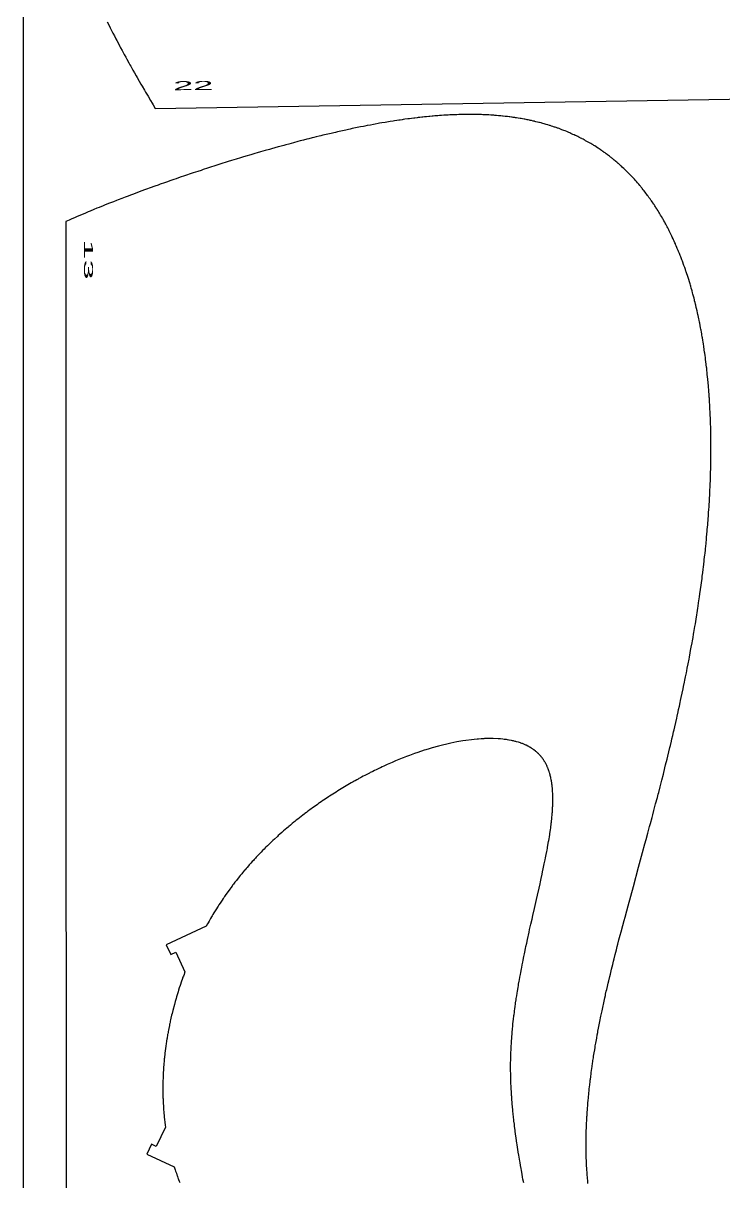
# Model space of a CAD drawing. Header units: metres. Extents: x 656 to 781, y 0 to 250.
# Drawn here: x 655.9 to 694.8, y 40.1 to 104.4 of the extents above; entities that cross this region are included whole.
import ezdxf

# ---------------------------------------------------------------- set-up
doc = ezdxf.new("R2010")
doc.units = ezdxf.units.M
doc.header["$MEASUREMENT"] = 0
doc.layers.add('1', color=7, linetype='Continuous', lineweight=0)
doc.styles.add('Style-ENGINEERING', font='ENGINEERING.shx')

msp = doc.modelspace()

# ---------------------------------------------------------------- linework, layer by layer
at = {"flags": 128}
for points in [[(780.949913, -0.455962), (780.949913, 249.544038), (655.949913, 249.544038), (655.949913, -0.455962), (780.949913, -0.455962)], [(660.605464, 104.51877), (660.709641, 104.312902), (660.768581, 104.197268), (660.808009, 104.120246), (660.887186, 103.966358), (660.926935, 103.889493), (661.006747, 103.735918), (661.086978, 103.582549), (661.140696, 103.480416), (661.248678, 103.276419), (661.309735, 103.161827), (661.350566, 103.085494), (661.432527, 102.932976), (661.473657, 102.85679), (661.556211, 102.704564), (661.639157, 102.55253), (661.69467, 102.451279), (661.806206, 102.249031), (661.869242, 102.135412), (661.911384, 102.059724), (661.995948, 101.908486), (662.03837, 101.832935), (662.123491, 101.681971), (662.208977, 101.531186), (662.26617, 101.430762), (662.381035, 101.230151), (662.478445, 101.061127), (662.543633, 100.948566), (662.674598, 100.723734), (662.740372, 100.611462), (662.872499, 100.387202), (663.005386, 100.163315), (663.094395, 100.014263), (663.153919, 99.914986), (663.273403, 99.716646), (718.982575, 100.626554)], [(687.268361, 40.045128), (687.259332, 40.137981), (687.253562, 40.199884), (687.242615, 40.323689), (687.234918, 40.416544), (687.230027, 40.478447), (687.220818, 40.602253), (687.216498, 40.664156), (687.208416, 40.787963), (687.201073, 40.91177), (687.196582, 40.994309), (687.193765, 41.049335), (687.188555, 41.159386), (687.184592, 41.252243), (687.182168, 41.314147), (687.177838, 41.437956), (687.17593, 41.49986), (687.172622, 41.62367), (687.169983, 41.74748), (687.16859, 41.83002), (687.167823, 41.885046), (687.166673, 41.9951), (687.166096, 42.087958), (687.16591, 42.149864), (687.16601, 42.273675), (687.166294, 42.335581), (687.167323, 42.459393), (687.168963, 42.583205), (687.17039, 42.665746), (687.171489, 42.720774), (687.174036, 42.83083), (687.176546, 42.923689), (687.1784, 42.985596), (687.182539, 43.109409), (687.184822, 43.171316), (687.18981, 43.29513), (687.195356, 43.418944), (687.199359, 43.501487), (687.202162, 43.556516), (687.20809, 43.666573), (687.21342, 43.759435), (687.217139, 43.821342), (687.224972, 43.945157), (687.229084, 44.007065), (687.237695, 44.130881), (687.246817, 44.254697), (687.253178, 44.337241), (687.266563, 44.50233), (687.280592, 44.66484), (687.290407, 44.77318), (687.297153, 44.845406), (687.311129, 44.98986), (687.322029, 45.098201), (687.329492, 45.170428), (687.344885, 45.314883), (687.352812, 45.38711), (687.369124, 45.531565), (687.386036, 45.67602), (687.39764, 45.772324), (687.405521, 45.836527), (687.421625, 45.964932), (687.424957, 45.991049), (687.439601, 46.104175), (687.44955, 46.179547), (687.469891, 46.330187), (687.480281, 46.405454), (687.50149, 46.555886), (687.523264, 46.706184), (687.538089, 46.806308), (687.548108, 46.873025), (687.568467, 47.006383), (687.582809, 47.098649), (687.61209, 47.283037), (687.642153, 47.467239), (687.662621, 47.589939), (687.676452, 47.671694), (687.704554, 47.8351), (687.720615, 47.926955), (687.753276, 48.110536), (687.786642, 48.29395), (687.809269, 48.416134), (687.824522, 48.49755), (687.855422, 48.660287), (687.873032, 48.751772), (687.908737, 48.934627), (687.945075, 49.117331), (687.969645, 49.239051), (687.986175, 49.320162), (688.019592, 49.482298), (688.048149, 49.619015), (688.067368, 49.710116), (688.106233, 49.892216), (688.125876, 49.983216), (688.165573, 50.165117), (688.205808, 50.34689), (688.232923, 50.468003), (688.251127, 50.548714), (688.287836, 50.710065), (688.308657, 50.800783), (688.350663, 50.982133), (688.393134, 51.163372), (688.421697, 51.284139), (688.479392, 51.525537), (688.512164, 51.661247), (688.578359, 51.932511), (688.645369, 52.203581), (688.690467, 52.384193), (688.720711, 52.504558), (688.781605, 52.745192), (688.850718, 53.01576), (688.897127, 53.196059), (688.928205, 53.316225), (688.990677, 53.556482), (689.061424, 53.826659), (689.108842, 54.006717), (689.204227, 54.366702), (689.276195, 54.636588), (689.324356, 54.816469), (689.421063, 55.176138), (689.493884, 55.44582), (689.640117, 55.985044), (689.786903, 56.524136), (690.081128, 57.602163), (690.30141, 58.410777), (690.431443, 58.890075), (690.496262, 59.129772), (690.593196, 59.489387), (690.689723, 59.849099), (690.737817, 60.028995), (690.823008, 60.348884), (690.865446, 60.508867), (690.928894, 60.74889), (691.023564, 61.109045), (691.117589, 61.469356), (691.164342, 61.649573), (691.190562, 61.750964), (691.267899, 62.051442), (691.306364, 62.201715), (691.363799, 62.427169), (691.449337, 62.765452), (691.534105, 63.103864), (691.576189, 63.27312), (691.655423, 63.594175), (691.694752, 63.754751), (691.753377, 63.995676), (691.811548, 64.236677), (691.840459, 64.357207), (691.897927, 64.598325), (691.926479, 64.718915), (691.969078, 64.899838), (692.019201, 65.114326), (692.044113, 65.221595), (692.081288, 65.382531), (692.136616, 65.624007), (692.191411, 65.865573), (692.218604, 65.98639), (692.272578, 66.228092), (692.299355, 66.348979), (692.339254, 66.530353), (692.386123, 66.745385), (692.409384, 66.85293), (692.444058, 67.014285), (692.49557, 67.256399), (692.546475, 67.498615), (692.571696, 67.619762), (692.62167, 67.862133), (692.64642, 67.983359), (692.683245, 68.165247), (692.726418, 68.380897), (692.74781, 68.488755), (692.779654, 68.650582), (692.826861, 68.893416), (692.873391, 69.136363), (692.896398, 69.25788), (692.941891, 69.501001), (692.964374, 69.622605), (692.997766, 69.805068), (693.041661, 70.048456), (693.063336, 70.170195), (693.095505, 70.352862), (693.127258, 70.535599), (693.142976, 70.626993), (693.179813, 70.843703), (693.198006, 70.952095), (693.225011, 71.114731), (693.264874, 71.358793), (693.303954, 71.602987), (693.323197, 71.725133), (693.361082, 71.969526), (693.379722, 72.091773), (693.407299, 72.275207), (693.439383, 72.492712), (693.455179, 72.601505), (693.455179, 72.601505), (693.478562, 72.764747), (693.512931, 73.009727), (693.546444, 73.254851), (693.562876, 73.377468), (693.595084, 73.62281), (693.610857, 73.745536), (693.634098, 73.929696), (693.660989, 74.148068), (693.674166, 74.257299), (693.693592, 74.421203), (693.712608, 74.585175), (693.721961, 74.667187), (693.740354, 74.831263), (693.749394, 74.913327), (693.762756, 75.036457), (693.780201, 75.200691), (693.788764, 75.282835), (693.801406, 75.406085), (693.819914, 75.591036), (693.841133, 75.810357), (693.851448, 75.920067), (693.866551, 76.084693), (693.881204, 76.249395), (693.888362, 76.331774), (693.902334, 76.496589), (693.909148, 76.579025), (693.919153, 76.702716), (693.932086, 76.867705), (693.938377, 76.950229), (693.947593, 77.074052), (693.960916, 77.25987), (693.975236, 77.469897), (693.982103, 77.57496), (693.992033, 77.732616), (694.001515, 77.890347), (694.006087, 77.969241), (694.014889, 78.127085), (694.019118, 78.206036), (694.025246, 78.324499), (694.03301, 78.482517), (694.036716, 78.561555), (694.042055, 78.680149), (694.049563, 78.858124), (694.05062, 78.884391), (694.056479, 79.036576), (694.059239, 79.112661), (694.063168, 79.226779), (694.068579, 79.397932), (694.073407, 79.569058), (694.075601, 79.654611), (694.079545, 79.825696), (694.081294, 79.911228), (694.083635, 80.039513), (694.086229, 80.210535), (694.087297, 80.296035), (694.088613, 80.424272), (694.089936, 80.616598), (694.090445, 80.782344), (694.090478, 80.865207), (694.090248, 80.989488), (694.089272, 81.175881), (694.087529, 81.362238), (694.086367, 81.455403), (694.08382, 81.621007), (694.082314, 81.703798), (694.07976, 81.827972), (694.075264, 82.014201), (694.06996, 82.200392), (694.067002, 82.293474), (694.061235, 82.458928), (694.058106, 82.541644), (694.053101, 82.665704), (694.04489, 82.85176), (694.035824, 83.037777), (694.030967, 83.13077), (694.021794, 83.296066), (694.016946, 83.378702), (694.009345, 83.502641), (694.001346, 83.626561), (693.997196, 83.688514), (693.988593, 83.812406), (693.984139, 83.874345), (693.977265, 83.967245), (693.964472, 84.132373), (693.957798, 84.214924), (693.947435, 84.338734), (693.936648, 84.462525), (693.931094, 84.524413), (693.919661, 84.648173), (693.913781, 84.710046), (693.904757, 84.802845), (693.888099, 84.967794), (693.879473, 85.050254), (693.866157, 85.173927), (693.852386, 85.297579), (693.845327, 85.359397), (693.830863, 85.483016), (693.823456, 85.544818), (693.812124, 85.63751), (693.791317, 85.802265), (693.780594, 85.884628), (693.764103, 86.008153), (693.74712, 86.131655), (693.738442, 86.193397), (693.720711, 86.316865), (693.711656, 86.37859), (693.697835, 86.471166), (693.693896, 86.4972), (693.669293, 86.656465), (693.65668, 86.735994), (693.637366, 86.855159), (693.617576, 86.974168), (693.6075, 87.033613), (693.586987, 87.152384), (693.576548, 87.21171), (693.56066, 87.300623), (693.540845, 87.409277), (693.530781, 87.463553), (693.515488, 87.544902), (693.492101, 87.666778), (693.468172, 87.788478), (693.456003, 87.84926), (693.431253, 87.97069), (693.418669, 88.031336), (693.399533, 88.12222), (693.376444, 88.2298), (693.364732, 88.283535), (693.346952, 88.364069), (693.319802, 88.484711), (693.292073, 88.605164), (693.277988, 88.665318), (693.249375, 88.78548), (693.234846, 88.845488), (693.21277, 88.935408), (693.186165, 89.041835), (693.172682, 89.09499), (693.15223, 89.174646), (693.121035, 89.293962), (693.089214, 89.413072), (693.073065, 89.472549), (693.04029, 89.591347), (693.023661, 89.650666), (692.998413, 89.739545), (692.968012, 89.844727), (692.952616, 89.897254), (692.929275, 89.975963), (692.893703, 90.093843), (692.85745, 90.2115), (692.839066, 90.270243), (692.801777, 90.38756), (692.78287, 90.446132), (692.754177, 90.533881), (692.719651, 90.63771), (692.702174, 90.689555), (692.67569, 90.767233), (692.635352, 90.883549), (692.59427, 90.999622), (692.573446, 91.057565), (692.531229, 91.173265), (692.509832, 91.231021), (692.477374, 91.317535), (692.438334, 91.419883), (692.418579, 91.47098), (692.388652, 91.547529), (692.343086, 91.662131), (692.296701, 91.776464), (692.273197, 91.833528), (692.22556, 91.947451), (692.201423, 92.004307), (692.164815, 92.089461), (692.131867, 92.165018), (692.115247, 92.202749), (692.090133, 92.259286), (692.052047, 92.343954), (692.013456, 92.428457), (691.993969, 92.470645), (691.947263, 92.570479), (691.923636, 92.620306), (691.887849, 92.694932), (691.851641, 92.769421), (691.833378, 92.806613), (691.79653, 92.880892), (691.777944, 92.917978), (691.749862, 92.97354), (691.712034, 93.047498), (691.692954, 93.084422), (691.664125, 93.139739), (691.620407, 93.22256), (691.579414, 93.299078), (691.55873, 93.337275), (691.527469, 93.394494), (691.480039, 93.480146), (691.431958, 93.565584), (691.40767, 93.608222), (691.358594, 93.693333), (691.333803, 93.735806), (691.296298, 93.799411), (691.255008, 93.868543), (691.255008, 93.868543), (691.234224, 93.902996), (691.202873, 93.954531), (691.155452, 94.03151), (691.107554, 94.1081), (691.083426, 94.146247), (691.034808, 94.222247), (691.010318, 94.260098), (690.973356, 94.316688), (690.932407, 94.378638), (690.911808, 94.409511), (690.880753, 94.455692), (690.833816, 94.524673), (690.786452, 94.593304), (690.76261, 94.627488), (690.714601, 94.69559), (690.690435, 94.729508), (690.653982, 94.780218), (690.604995, 94.847518), (690.580338, 94.881033), (690.543145, 94.931136), (690.486889, 95.005908), (690.442041, 95.064661), (690.419485, 95.093929), (690.385485, 95.137694), (690.334108, 95.203033), (690.282278, 95.268001), (690.256191, 95.300344), (690.203675, 95.364749), (690.177244, 95.396809), (690.137381, 95.444723), (690.083824, 95.508274), (690.05687, 95.539906), (690.016219, 95.587173), (689.954746, 95.657666), (689.90575, 95.713017), (689.881111, 95.740576), (689.843974, 95.781769), (689.787869, 95.843231), (689.73128, 95.904295), (689.702802, 95.934677), (689.64548, 95.99514), (689.616635, 96.02522), (689.573135, 96.070151), (689.5147, 96.129701), (689.485295, 96.159323), (689.440953, 96.203563), (689.373908, 96.269485), (689.320061, 96.321603), (689.292984, 96.347535), (689.252175, 96.386276), (689.190526, 96.444029), (689.128349, 96.501351), (689.097062, 96.529848), (689.034086, 96.586516), (689.002398, 96.614685), (688.954612, 96.656732), (688.944572, 96.665501), (688.901336, 96.703006), (688.872422, 96.727857), (688.814375, 96.777193), (688.785243, 96.801679), (688.726763, 96.850285), (688.667993, 96.898405), (688.628653, 96.930215), (688.602355, 96.951302), (688.549589, 96.993188), (688.519808, 97.016581), (688.46003, 97.063004), (688.399965, 97.108943), (688.359762, 97.1393), (688.332889, 97.159419), (688.278973, 97.199371), (688.218048, 97.243862), (688.177272, 97.273255), (688.150017, 97.292732), (688.095339, 97.3314), (688.054182, 97.360152), (688.026673, 97.379201), (687.971487, 97.417016), (687.94381, 97.435781), (687.888287, 97.473028), (687.832539, 97.509896), (687.795249, 97.534265), (687.72037, 97.5825), (687.641513, 97.632303), (687.5887, 97.665097), (687.553383, 97.686778), (687.482492, 97.729707), (687.429098, 97.761524), (687.393395, 97.782555), (687.321731, 97.824183), (687.285771, 97.844781), (687.213593, 97.885545), (687.141073, 97.925733), (687.092537, 97.952206), (687.060095, 97.969713), (686.995009, 98.004386), (686.950666, 98.02767), (686.921034, 98.043076), (686.861606, 98.073612), (686.83181, 98.08874), (686.772052, 98.118721), (686.712076, 98.148332), (686.671969, 98.167867), (686.591464, 98.206447), (686.561175, 98.220746), (686.500432, 98.249068), (686.439471, 98.277023), (686.398709, 98.295455), (686.316896, 98.331833), (686.255283, 98.358689), (686.214086, 98.37639), (686.131405, 98.411305), (686.08992, 98.42852), (686.006662, 98.462465), (685.923021, 98.495764), (685.867047, 98.517604), (685.829637, 98.532006), (685.75459, 98.560428), (685.742113, 98.565093), (685.664411, 98.593764), (685.612546, 98.612539), (685.577942, 98.624905), (685.508666, 98.649281), (685.456652, 98.667252), (685.421948, 98.679086), (685.352475, 98.702403), (685.317705, 98.713887), (685.248103, 98.736509), (685.178414, 98.758674), (685.131908, 98.773197), (685.038784, 98.801644), (684.948845, 98.828323), (684.88881, 98.845704), (684.848753, 98.857112), (684.76856, 98.879502), (684.708346, 98.895923), (684.668171, 98.906696), (684.587742, 98.927823), (684.547489, 98.93818), (684.466906, 98.958481), (684.386221, 98.978238), (684.332375, 98.99111), (684.296454, 98.999559), (684.224551, 99.016142), (684.133438, 99.036532), (684.072627, 99.049758), (684.032056, 99.058413), (683.950843, 99.075336), (683.88987, 99.087693), (683.849191, 99.095772), (683.767764, 99.111551), (683.727015, 99.119252), (683.645448, 99.134282), (683.563788, 99.148819), (683.509298, 99.158238), (683.400197, 99.176431), (683.308019, 99.191118), (683.246504, 99.200576), (683.205467, 99.206734), (683.123328, 99.218699), (683.061666, 99.227368), (683.020532, 99.233004), (682.938198, 99.243931), (682.897, 99.249224), (682.814539, 99.259471), (682.731995, 99.269271), (682.67692, 99.275557), (682.56666, 99.287544), (682.525437, 99.291823), (682.442931, 99.300059), (682.360345, 99.30787), (682.305244, 99.312843), (682.194939, 99.322232), (682.112119, 99.32879), (682.056864, 99.332934), (681.946251, 99.340681), (681.890895, 99.344286), (681.780083, 99.350965), (681.669141, 99.356943), (681.595107, 99.360544), (681.54572, 99.362775), (681.44687, 99.366834), (681.433616, 99.367338), (681.371779, 99.36956), (681.248197, 99.373381), (681.124735, 99.376386), (681.042494, 99.377944), (680.987695, 99.378788), (680.878166, 99.380013), (680.831253, 99.380353), (680.737475, 99.3807), (680.643763, 99.380613), (680.581323, 99.380317), (680.456527, 99.379161), (680.363002, 99.37781), (680.300686, 99.376681), (680.176133, 99.373886), (680.176133, 99.373886), (680.113896, 99.372222), (679.9895, 99.368373), (679.865206, 99.363838), (679.782399, 99.360441), (679.727218, 99.358013), (679.616915, 99.352769), (679.523905, 99.347948), (679.461928, 99.344535), (679.338044, 99.337239), (679.276136, 99.333359), (679.152389, 99.325142), (679.028731, 99.316326), (678.946341, 99.310121), (678.891435, 99.30584), (678.781674, 99.296941), (678.689115, 99.289084), (678.627435, 99.283672), (678.504136, 99.272435), (678.442517, 99.266613), (678.319339, 99.254567), (678.196238, 99.241994), (678.114214, 99.233325), (678.05955, 99.227419), (677.950266, 99.215309), (677.858103, 99.204785), (677.796684, 99.197616), (677.6739, 99.182914), (677.612534, 99.175384), (677.489856, 99.159969), (677.367246, 99.144091), (677.285544, 99.133251), (677.122229, 99.110975), (677.030415, 99.0981), (676.969226, 99.089382), (676.846895, 99.071624), (676.785754, 99.062587), (676.663517, 99.044199), (676.541341, 99.025401), (676.459924, 99.012645), (676.297167, 98.986604), (676.205662, 98.971651), (676.022748, 98.941102), (675.839958, 98.909712), (675.718166, 98.888329), (675.637, 98.873875), (675.47474, 98.844497), (675.383508, 98.827701), (675.20113, 98.793539), (675.018863, 98.758628), (674.897412, 98.734949), (674.816471, 98.718985), (674.654651, 98.68664), (674.563663, 98.668205), (674.381763, 98.630825), (674.199962, 98.592778), (674.078815, 98.567051), (673.998074, 98.549741), (673.836647, 98.514748), (673.745877, 98.494848), (673.564403, 98.454592), (673.383019, 98.413739), (673.262144, 98.386177), (673.181583, 98.367661), (673.020509, 98.330292), (672.929933, 98.309077), (672.748844, 98.266238), (672.567835, 98.222858), (672.447205, 98.193645), (672.366805, 98.174041), (672.206049, 98.134529), (672.064809, 98.099472), (671.970674, 98.075932), (671.782463, 98.028453), (671.688387, 98.004516), (671.500292, 97.956256), (671.312273, 97.907488), (671.186967, 97.874699), (670.936454, 97.80847), (670.683013, 97.74057), (670.514208, 97.694852), (670.401738, 97.664176), (670.176961, 97.60236), (670.087109, 97.577462), (669.907505, 97.527378), (669.728033, 97.476912), (669.608458, 97.44306), (669.369478, 97.374862), (669.100894, 97.297364), (668.921993, 97.24525), (668.802794, 97.210311), (668.564557, 97.139964), (668.296796, 97.060089), (668.118436, 97.00641), (667.999595, 96.970436), (667.762068, 96.898038), (667.495096, 96.81588), (667.317258, 96.760694), (667.198763, 96.723719), (666.961925, 96.649331), (666.695723, 96.564949), (666.518396, 96.508286), (666.400241, 96.470329), (666.164081, 96.393981), (665.928121, 96.317053), (665.810217, 96.278372), (665.633454, 96.220078), (665.368522, 96.132024), (665.159374, 96.061929), (665.05486, 96.026708), (664.898164, 95.973657), (664.663292, 95.893588), (664.428626, 95.812923), (664.31137, 95.772365), (664.077017, 95.690796), (663.959919, 95.649784), (663.784371, 95.587979), (663.550493, 95.505036), (663.433634, 95.463332), (663.258448, 95.400482), (662.995898, 95.305543), (662.788649, 95.229958), (662.685091, 95.191974), (662.529837, 95.134757), (662.297146, 95.048383), (662.064686, 94.961343), (661.948543, 94.91757), (661.716434, 94.829513), (661.600469, 94.785226), (661.426635, 94.71847), (661.220785, 94.63884), (661.117933, 94.598814), (660.963748, 94.53851), (660.732678, 94.447449), (660.501864, 94.355651), (660.386554, 94.309473), (660.156129, 94.216548), (660.041016, 94.1698), (659.868471, 94.099314), (659.664171, 94.015208), (659.562102, 93.97292), (659.409101, 93.909193), (659.179832, 93.812929), (658.950846, 93.715845), (658.836461, 93.666991), (658.60791, 93.568653), (658.493745, 93.519165), (658.322636, 93.444529), (658.324306, 14.592418)], [(683.705417, 40.075509), (683.666489, 40.287437), (683.647077, 40.393958), (683.618056, 40.554423), (683.579605, 40.769631), (683.56051, 40.877763), (683.532065, 41.04061), (683.503891, 41.204222), (683.489917, 41.286311), (683.453073, 41.506119), (683.4349, 41.616508), (683.407985, 41.782688), (683.38152, 41.949569), (683.368468, 42.033268), (683.34275, 42.201175), (683.330095, 42.285379), (683.311378, 42.411993), (683.286949, 42.581378), (683.274971, 42.666309), (683.257313, 42.794), (683.240041, 42.922036), (683.231555, 42.986183), (683.202229, 43.214938), (683.188083, 43.329705), (683.167543, 43.502331), (683.154318, 43.617726), (683.147852, 43.675515), (683.138337, 43.762311), (683.126005, 43.878248), (683.119994, 43.936305), (683.111176, 44.023498), (683.098405, 44.154529), (683.087523, 44.27124), (683.082252, 44.329677), (683.074562, 44.417436), (683.063524, 44.5493), (683.053098, 44.68143), (683.048119, 44.747593), (683.039663, 44.865373), (683.035626, 44.924338), (683.029817, 45.012878), (683.021662, 45.14589), (683.014193, 45.279142), (683.010722, 45.345855), (683.004314, 45.479453), (683.001383, 45.546336), (682.997331, 45.646764), (682.993076, 45.765948), (682.991173, 45.825602), (682.988606, 45.915161), (682.985409, 46.049669), (682.983011, 46.184374), (682.982117, 46.2518), (682.980949, 46.386792), (682.98068, 46.454357), (682.980674, 46.555789), (682.981421, 46.691185), (682.982123, 46.758947), (682.983593, 46.860668), (682.985568, 46.96248), (682.986748, 47.013419), (682.989037, 47.099654), (682.990766, 47.157177), (682.994707, 47.272301), (682.996916, 47.3299), (683.001805, 47.445168), (683.007314, 47.560527), (683.011327, 47.637479), (683.014151, 47.6888), (683.020154, 47.791488), (683.023736, 47.849276), (683.031339, 47.964901), (683.039517, 48.08059), (683.045284, 48.157748), (683.049268, 48.2092), (683.057562, 48.312134), (683.067409, 48.427977), (683.074272, 48.505229), (683.078979, 48.556739), (683.088703, 48.659778), (683.096264, 48.737073), (683.112064, 48.891693), (683.128748, 49.046342), (683.14035, 49.149451), (683.164675, 49.355674), (683.171779, 49.413672), (683.186326, 49.52966), (683.201317, 49.645633), (683.211551, 49.722936), (683.232587, 49.877508), (683.248848, 49.993399), (683.259913, 50.070639), (683.282571, 50.22506), (683.294157, 50.302238), (683.317831, 50.456519), (683.342152, 50.610691), (683.358714, 50.713404), (683.392645, 50.918648), (683.412186, 51.033981), (683.425389, 51.11082), (683.452204, 51.264368), (683.46581, 51.341075), (683.493404, 51.494345), (683.521489, 51.647411), (683.540474, 51.749335), (683.579038, 51.952878), (683.593695, 52.029096), (683.623314, 52.181342), (683.653318, 52.333322), (683.673524, 52.434487), (683.714391, 52.636429), (683.745413, 52.78753), (683.766258, 52.888086), (683.80831, 53.088755), (683.829504, 53.188859), (683.872191, 53.388586), (683.915233, 53.587644), (684.002158, 53.983625), (684.034973, 54.131341), (684.100828, 54.425424), (684.166827, 54.717617), (684.210814, 54.911307), (684.298512, 55.295888), (684.414218, 55.802473), (684.471252, 56.052937), (684.555411, 56.424881), (684.610397, 56.670229), (684.637505, 56.792089), (684.637505, 56.792089), (684.67764, 56.973836), (684.730083, 57.214164), (684.75581, 57.333449), (684.793734, 57.51125), (684.830811, 57.687671), (684.849014, 57.775354), (684.8964, 58.007416), (684.919432, 58.12247), (684.953108, 58.293802), (684.985687, 58.463606), (685.001548, 58.547925), (685.022237, 58.659737), (685.03238, 58.715377), (685.047337, 58.798501), (685.069178, 58.922424), (685.087977, 59.031799), (685.097154, 59.086208), (685.110637, 59.167471), (685.130209, 59.288567), (685.148977, 59.408694), (685.158053, 59.468389), (685.188607, 59.678622), (685.202849, 59.78254), (685.216381, 59.885646), (685.222875, 59.936892), (685.235308, 60.038763), (685.241244, 60.089385), (685.249791, 60.164924), (685.260509, 60.264901), (685.265574, 60.314568), (685.272796, 60.388663), (685.279563, 60.46227), (685.282774, 60.498888), (685.290764, 60.595931), (685.294443, 60.644119), (685.299562, 60.71598), (685.304195, 60.787334), (685.306326, 60.822819), (685.310216, 60.893404), (685.311973, 60.928502), (685.31437, 60.980906), (685.317917, 61.07334), (685.319345, 61.119206), (685.321046, 61.187561), (685.322215, 61.255381), (685.322598, 61.289089), (685.322954, 61.356098), (685.322926, 61.389398), (685.322625, 61.439091), (685.321733, 61.504867), (685.321076, 61.537547), (685.319822, 61.586306), (685.317335, 61.658854), (685.308479, 61.827953), (685.302458, 61.910974), (685.295352, 61.992961), (685.291387, 62.033565), (685.282625, 62.113986), (685.277823, 62.1538), (685.270087, 62.213024), (685.25877, 62.291053), (685.252677, 62.329663), (685.242988, 62.387071), (685.232634, 62.443865), (685.227205, 62.47203), (685.211901, 62.54638), (685.203793, 62.583138), (685.191057, 62.637752), (685.177625, 62.691735), (685.170645, 62.718487), (685.156155, 62.771514), (685.148643, 62.797786), (685.137039, 62.836893), (685.115405, 62.905516), (685.104101, 62.939393), (685.09247, 62.972979), (685.086531, 62.989662), (685.074406, 63.022808), (685.068219, 63.039271), (685.058782, 63.063827), (685.045907, 63.096309), (685.039343, 63.112439), (685.029338, 63.136494), (685.013974, 63.172261), (684.999953, 63.203736), (684.992814, 63.219361), (684.981944, 63.242656), (684.965274, 63.277279), (684.948162, 63.311517), (684.93944, 63.328492), (684.907523, 63.388059), (684.891032, 63.417381), (684.874182, 63.446392), (684.865623, 63.460782), (684.848232, 63.489327), (684.839401, 63.503482), (684.825983, 63.524568), (684.807772, 63.552407), (684.798529, 63.566208), (684.784491, 63.586762), (684.763043, 63.617259), (684.743583, 63.644028), (684.733712, 63.657293), (684.71873, 63.677041), (684.695858, 63.706323), (684.672506, 63.735197), (684.660649, 63.749481), (684.63927, 63.77462), (684.628437, 63.787067), (684.612005, 63.805586), (684.586949, 63.833018), (684.561398, 63.860034), (684.548437, 63.873385), (684.522141, 63.899774), (684.508806, 63.912811), (684.488567, 63.932169), (684.468044, 63.95129), (684.454206, 63.963905), (684.426153, 63.98882), (684.41194, 64.001119), (684.383142, 64.025403), (684.35385, 64.049266), (684.33405, 64.064942), (684.293799, 64.095736), (684.278482, 64.107092), (684.247486, 64.129492), (684.216011, 64.151474), (684.194762, 64.165898), (684.151631, 64.194192), (684.118733, 64.214928), (684.09654, 64.228522), (684.051534, 64.255158), (684.028723, 64.268201), (683.982486, 64.293738), (683.935438, 64.318543), (683.838935, 64.365965), (683.820486, 64.374533), (683.783258, 64.391362), (683.745589, 64.407783), (683.720234, 64.418505), (683.668943, 64.439406), (683.629971, 64.454608), (683.603752, 64.464518), (683.550745, 64.483799), (683.523959, 64.49317), (683.469828, 64.511375), (683.414957, 64.528864), (683.303018, 64.561704), (683.260296, 64.573285), (683.231591, 64.580785), (683.173649, 64.595252), (683.144414, 64.602221), (683.085418, 64.615629), (683.025729, 64.628332), (682.904298, 64.651633), (682.873518, 64.65702), (682.811456, 64.66727), (682.748733, 64.676824), (682.621327, 64.693845), (682.556659, 64.701316), (682.425428, 64.714188), (682.291717, 64.724309), (682.017076, 64.73635), (681.964538, 64.737397), (681.929333, 64.737884), (681.858497, 64.73835), (681.822868, 64.73833), (681.751191, 64.737785), (681.678963, 64.736567), (681.532878, 64.732123), (681.496023, 64.730595), (681.421918, 64.727038), (681.347292, 64.722816), (681.196508, 64.712385), (681.120363, 64.706178), (680.966603, 64.691791), (680.810929, 64.674783), (680.494065, 64.632956), (680.332986, 64.608161), (680.005814, 64.550876), (679.672331, 64.483413), (678.98822, 64.318366), (678.638487, 64.220986), (678.461898, 64.168627), (678.284234, 64.113838), (678.195017, 64.085537), (677.835743, 63.966324), (677.65476, 63.903134), (677.472955, 63.837573), (677.381762, 63.803907), (677.198828, 63.734812), (677.107102, 63.699387), (677.015212, 63.663378), (676.969208, 63.645156), (676.599871, 63.494163), (676.414424, 63.415214), (676.228532, 63.333979), (676.135436, 63.292509), (676.135436, 63.292509), (675.948982, 63.20787), (675.855638, 63.164705), (675.762224, 63.120979), (675.715493, 63.098905), (675.528432, 63.009215), (675.434832, 62.963534), (675.341193, 62.9173), (675.294362, 62.893975), (675.20068, 62.846912), (675.153831, 62.823173), (675.08355, 62.787308), (674.89611, 62.690162), (674.802391, 62.64077), (674.708681, 62.590834), (674.661831, 62.565662), (674.568149, 62.514914), (674.521317, 62.489337), (674.451084, 62.45072), (674.357473, 62.398759), (674.310682, 62.372578), (674.240519, 62.333055), (674.135328, 62.273207), (673.761997, 62.054975), (673.575827, 61.942697), (673.390063, 61.828328), (673.29735, 61.770364), (673.112299, 61.652882), (673.019974, 61.593369), (672.927793, 61.533342), (672.881758, 61.503137), (672.698013, 61.381041), (672.606389, 61.319231), (672.514939, 61.256915), (672.469282, 61.225567), (672.378107, 61.162496), (672.332592, 61.130771), (672.264411, 61.08295), (672.083155, 60.954053), (671.992847, 60.888859), (671.90276, 60.82317), (671.857802, 60.79014), (671.768062, 60.723711), (671.723281, 60.690312), (671.656224, 60.639984), (671.567032, 60.572452), (671.522531, 60.538504), (671.455902, 60.487352), (671.356238, 60.410113), (671.179912, 60.271289), (671.092175, 60.201156), (671.00473, 60.130543), (670.96112, 60.095058), (670.874128, 60.023729), (670.830748, 59.987887), (670.765825, 59.933902), (670.679541, 59.861507), (670.636521, 59.825133), (670.572146, 59.770352), (670.475937, 59.687684), (670.390782, 59.613705), (670.348335, 59.576541), (670.28483, 59.520577), (670.189953, 59.436141), (670.095538, 59.35112), (670.048508, 59.308391), (669.882268, 59.155291), (669.799732, 59.078055), (669.717596, 59.000365), (669.676679, 58.96135), (669.595155, 58.882981), (669.554548, 58.843627), (669.493835, 58.784386), (669.413258, 58.705005), (669.373131, 58.665147), (669.313145, 58.60515), (669.223632, 58.514687), (669.144542, 58.433803), (669.105167, 58.393196), (669.046321, 58.332078), (668.958543, 58.239938), (668.871363, 58.147244), (668.828, 58.100689), (668.75129, 58.017586), (668.713119, 57.975872), (668.656095, 57.913098), (668.571087, 57.818482), (668.486721, 57.723322), (668.444783, 57.675539), (668.361401, 57.579567), (668.319959, 57.53138), (668.258113, 57.458846), (668.227517, 57.422684), (668.166608, 57.350138), (668.106078, 57.277298), (668.065936, 57.228576), (667.986159, 57.130747), (667.926771, 57.057041), (667.88739, 57.007747), (667.80914, 56.908782), (667.770271, 56.859115), (667.693043, 56.759411), (667.6165, 56.659222), (667.565851, 56.592163), (667.532255, 56.547339), (667.46547, 56.457412), (667.409544, 56.38125), (667.372475, 56.33033), (667.298855, 56.228146), (667.262305, 56.176884), (667.189725, 56.074023), (667.117839, 55.970718), (667.070302, 55.901605), (667.038783, 55.855422), (666.976159, 55.762801), (666.941176, 55.710554), (666.871735, 55.605743), (666.802996, 55.500516), (666.757561, 55.430136), (666.727445, 55.383116), (666.667631, 55.288837), (666.601008, 55.182397), (666.556986, 55.111219), (666.527814, 55.063671), (666.46989, 54.968348), (666.426816, 54.896659), (666.398276, 54.848773), (666.341619, 54.752781), (666.313502, 54.704675), (666.257694, 54.608249), (666.202451, 54.511539), (666.165939, 54.446911), (666.093672, 54.317285)], [(666.093672, 54.317285), (663.887209, 53.288395), (664.14078, 52.74461), (664.412672, 52.871396), (664.919814, 51.783826), (664.90225, 51.737396), (664.867488, 51.644437), (664.833215, 51.551351), (664.810638, 51.489225), (664.766139, 51.36481), (664.733338, 51.271361), (664.711744, 51.208997), (664.669214, 51.084121), (664.648278, 51.02161), (664.607066, 50.896448), (664.566736, 50.771104), (664.54034, 50.687444), (664.488727, 50.519901), (664.451053, 50.394058), (664.426431, 50.310077), (664.378375, 50.141923), (664.331906, 49.973527), (664.243753, 49.636076), (664.202078, 49.467058), (664.181842, 49.382483), (664.142579, 49.213214), (664.123553, 49.128523), (664.10493, 49.043799), (664.095771, 49.001425), (664.077755, 48.916654), (664.0689, 48.874258), (664.055807, 48.810651), (664.02201, 48.640963), (664.005723, 48.556086), (663.989843, 48.47119), (663.982057, 48.428736), (663.966791, 48.343816), (663.959311, 48.301351), (663.948284, 48.237647), (663.933941, 48.152699), (663.926923, 48.110222), (663.916589, 48.046504), (663.901522, 47.950919), (663.876026, 47.780984), (663.863898, 47.696017), (663.852183, 47.611053), (663.846482, 47.568574), (663.83539, 47.48362), (663.83, 47.441146), (663.822109, 47.37744), (663.811953, 47.292509), (663.807031, 47.250049), (663.799844, 47.186365), (663.789504, 47.090858), (663.780757, 47.005984), (663.776541, 46.963554), (663.770413, 46.899921), (663.761663, 46.804497), (663.753446, 46.709106), (663.749537, 46.661425), (663.742916, 46.576682), (663.739764, 46.534322), (663.735234, 46.470799), (663.728885, 46.375552), (663.723071, 46.280353), (663.720365, 46.232773), (663.715357, 46.137652), (663.713054, 46.090113), (663.709852, 46.018831), (663.703474, 45.850003), (663.700925, 45.765665), (663.698804, 45.681382), (663.697904, 45.639261), (663.696424, 45.555063), (663.695846, 45.512986), (663.695179, 45.4499), (663.694666, 45.365839), (663.694571, 45.323832), (663.69463, 45.260854), (663.695173, 45.166457), (663.696115, 45.082623), (663.696748, 45.040733), (663.6979, 44.977932), (663.700085, 44.88381), (663.702819, 44.789787), (663.704392, 44.742812), (663.707528, 44.659366), (663.709259, 44.617674), (663.71206, 44.555176), (663.716722, 44.46152), (663.721936, 44.367976), (663.724751, 44.321246), (663.730796, 44.227877), (663.734026, 44.181236), (663.739132, 44.111333), (663.745588, 44.028576), (663.748981, 43.987234), (663.754277, 43.92527), (663.762686, 43.832432), (663.771653, 43.739727), (663.776346, 43.693426), (663.786152, 43.600928), (663.791265, 43.554732), (663.799197, 43.485505), (663.810266, 43.393329), (663.81601, 43.347297), (663.824892, 43.278319), (663.838808, 43.175013), (663.331666, 42.087444), (663.059773, 42.214229), (662.806202, 41.670444), (664.327527, 40.961039), (664.377708, 40.802504), (664.403533, 40.723536), (664.42985, 40.644771), (664.443192, 40.605465), (664.470247, 40.52701), (664.483959, 40.48786), (664.504758, 40.429235), (664.532922, 40.351253), (664.547189, 40.312343), (664.568821, 40.254078), (664.601792, 40.166911), (664.631626, 40.089663)]]:
    msp.add_lwpolyline(points, dxfattribs=at)

# ---------------------------------------------------------------- texts
at = {"layer": '1', "style": 'Style-ENGINEERING', "width": 3}
for s, rotation, p in [('22', 0.491915, (664.26478, 100.725194)), ('13', 270, (659.322636, 92.444529))]:
    msp.add_text(s, height=0.5, rotation=rotation, dxfattribs=at).set_placement(p)

doc.saveas('drawing.dxf')
